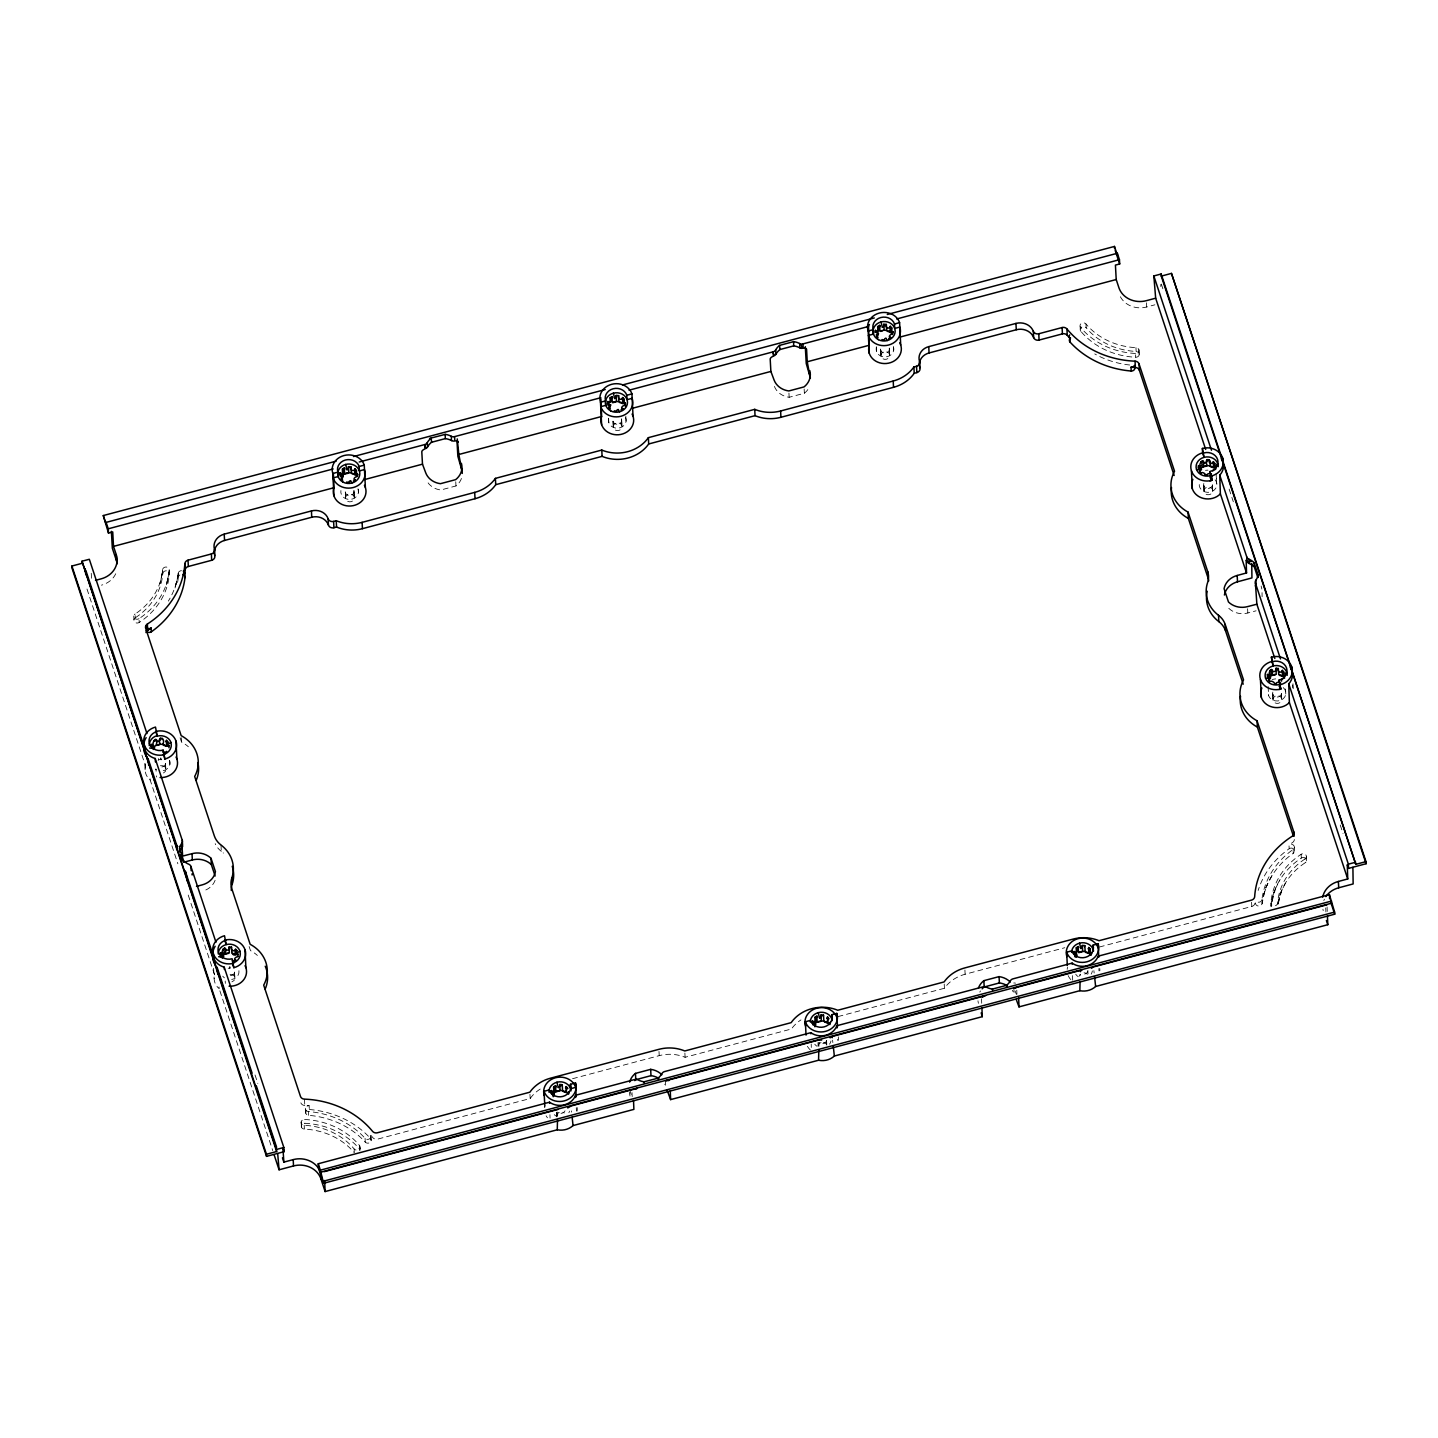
<?xml version="1.0" encoding="UTF-8"?>
<svg xmlns="http://www.w3.org/2000/svg" width="1438" height="1438" viewBox="0 0 1438 1438"><rect width="100%" height="100%" fill="white"/><g stroke="black" fill="none" stroke-linecap="round" stroke-linejoin="round"><path stroke-width="0.75" stroke-dasharray="5 3.75" d="M158.522 758.581L158.396 759.57M557.638 1115.834L557.764 1112.041M818.923 1046.307L819.049 1042.496M1080.262 975.485L1080.315 974.227A4.422 3.883 -2.8 0 0 1079.435 976.114M360.075 1147.686L359.824 1150.454L360.003 1146.338L360.093 1148.243M370.932 1136.955L370.662 1139.741L370.86 1135.625L371.112 1140.747M160.894 758.509L160.894 759.785A8.844 7.783 -2.8 0 0 161.631 759.731M229.918 967.055L229.9 968.475M1264.002 893.807L1267.327 884.496M1275.65 888.145L1271.048 905.383L1273.888 891.704L1280.144 879.481M1281.851 890.104L1277.681 905.706L1280.269 893.268L1285.949 882.231M1272.001 875.634L1265.44 888.163L1262.115 903.406A3.325 2.912 -2.8 0 1 1258.466 906.048A3.325 2.912 -2.8 0 1 1255.518 902.866M461.436 478.477A18.586 16.339 -2.8 0 1 455.972 485.954L440.765 489.999A18.586 16.339 -2.8 0 1 426.547 480.328M774.417 386.409A18.586 16.339 -2.8 0 0 789.156 397.283L804.363 393.239A18.586 16.339 -2.8 0 0 809.342 386.966M1120.382 296.749A22.127 19.449 -2.8 0 0 1146.625 307.013L1154.876 304.802M572.54 1078.716L659.215 1055.654A36.292 31.888 -2.8 0 1 685.099 1057.29L791.457 1028.979A36.292 31.888 -2.8 0 1 800.93 1019.919M838.048 1016.576L944.424 988.265A36.292 31.888 -2.8 0 1 965.114 974.245L1064.803 947.714M540.257 1089.051A36.292 31.888 -2.8 0 0 530.173 1098.524L377.727 1139.094A4.422 3.883 -2.8 0 1 372.891 1137.674A90.037 79.144 -2.8 0 0 370.267 1134.636A3.325 2.912 -2.8 0 1 369.728 1138.734A3.325 2.912 -2.8 0 1 365.072 1138.321A83.404 73.32 -2.8 0 0 308.433 1111.538A3.325 2.912 -2.8 0 1 305.485 1108.356A3.325 2.912 -2.8 0 1 309.134 1105.714L309.332 1109.507A3.325 2.912 -2.8 0 0 305.683 1112.149A3.325 2.912 -2.8 0 0 308.631 1115.331A83.404 73.32 -2.8 0 1 365.252 1142.114A3.325 2.912 -2.8 0 0 369.908 1142.527A3.325 2.912 -2.8 0 0 370.465 1138.429L370.267 1134.636M1099.351 947.031L1251.797 906.461A4.422 3.883 -2.8 0 0 1254.979 902.902M1228.789 608.31A18.568 16.321 -2.8 0 0 1247.825 612.983L1256.075 610.808M1015.102 990.962L1016.396 994.413M1162.875 288.804L1160.772 282.423L1160.825 286.575M1229.13 489.1L1233.319 501.772M1340.234 825.035L1343.038 833.519M180.092 737.748L181.494 741.972A36.292 31.888 -2.8 0 1 188.36 746.753M249.133 946.528L250.5 950.626A36.292 31.888 -2.8 0 1 257.384 955.425M255.029 1074.959L257.851 1083.461M86.999 589.023L145.597 766.202A16.375 14.398 -2.8 0 0 150.181 780.025L177.863 863.771M188.216 895.047L214.604 974.874A16.375 14.398 -2.8 0 0 219.187 988.697L218.792 984.67M219.888 990.836L272.735 1150.616M629.736 1089.716L631.767 1096.781M1261.144 586.039L1261.845 589.041M1093.869 970.614L1094.156 973.041M832.566 1040.159L832.854 1042.586M571.425 1110.909L571.569 1112.131M150.037 778.695L150.181 780.025M1306.387 856.94L1306.567 860.733M133.95 619.814L133.77 616.021M1294.344 847.485L1294.542 851.278M214.532 973.67L214.604 974.874M145.436 763.794L145.597 766.202M544.481 1103.162L544.768 1107.242M225.191 981.058L225.353 983.376M155.933 768.917L156.095 771.235M156.418 775.873L156.508 777.023M1138.914 349.704L1139.166 354.88L1139.004 351.609L1139.112 353.496M91.241 573.259L91.78 581.347M1281.42 693.817L1281.725 700.144M1273.007 698.94L1272.702 692.631M1212.414 485.145L1212.719 491.472M1204.001 490.286L1203.678 483.959M1087.847 970.956L1088.045 973.903M889.349 349.776L889.673 356.085M880.937 354.898L880.631 348.571M826.562 1040.501L826.742 1043.431M817.952 1042.676L818.15 1045.624M621.683 421.01L621.989 427.32M613.271 426.133L612.965 419.806M556.668 1112.221L556.848 1115.169M354.018 492.245L354.323 498.573M345.605 497.368L345.3 491.059M234.538 972.448L234.861 978.757M165.532 763.776L165.837 770.085M1098.866 968.619L1098.992 970.884M837.635 1039.297L837.689 1040.429M576.261 1107.709L576.458 1111.107M1247.609 608.759L1247.825 612.983M1301.138 854.28L1301.318 858.073A74.111 65.141 -2.8 0 0 1271.12 906.659L1270.922 902.866A74.111 65.141 -2.8 0 1 1301.138 854.28A3.325 2.912 -2.8 0 1 1305.776 854.855A3.325 2.912 -2.8 0 1 1305.057 858.935L1305.237 862.728A67.478 59.318 -2.8 0 0 1277.879 905.401M1292.978 683.751L1293.229 688.892M1293.121 849.463L1293.301 853.255A83.404 73.32 -2.8 0 0 1262.115 903.406L1261.935 899.613A83.404 73.32 -2.8 0 1 1293.121 849.463A3.325 2.912 -2.8 0 0 1293.661 845.364A3.325 2.912 -2.8 0 0 1288.987 844.933L1289.185 848.726A90.037 79.144 -2.8 0 0 1258.16 890.464M1281.618 698.419L1281.312 692.091A4.422 3.883 -2.8 0 1 1277.016 697.106A4.422 3.883 -2.8 0 1 1272.828 692.109M1272.81 694.356L1273.115 700.683M1268.118 686.555L1268.568 695.489M1251.581 902.237L1251.797 906.461M1216.099 473.354L1216.548 482.287M1212.611 489.747L1212.288 483.42A4.422 3.883 -2.8 0 1 1207.992 488.453A4.422 3.883 -2.8 0 1 1203.822 483.438M1203.804 485.685L1204.109 492.012M1146.41 302.789L1146.625 307.013M1135.948 347.637L1136.146 351.429A3.325 2.912 -2.8 0 1 1139.238 354.503A3.325 2.912 -2.8 0 1 1135.696 357.253A74.111 65.141 -2.8 0 1 1080.837 331.315L1080.657 327.522A3.325 2.912 -2.8 0 1 1081.376 323.424A3.325 2.912 -2.8 0 1 1086.014 324.017A67.478 59.318 -2.8 0 0 1135.948 347.637A3.325 2.912 -2.8 0 1 1139.04 350.71A3.325 2.912 -2.8 0 1 1135.517 353.46L1135.696 357.253M1086.014 324.017L1086.193 327.81A67.478 59.318 -2.8 0 0 1136.146 351.429M1080.136 326.606L1080.262 329.068M1013.808 987.493L1014.114 993.82A18.586 16.339 -2.8 0 0 1012.28 990.369M964.916 970.021L965.114 974.245M944.209 984.059L944.424 988.265M889.241 348.032L889.547 354.359M880.739 350.297L881.045 356.624M876.263 346.971L876.497 351.429M804.148 389.015L804.363 393.239M826.544 1040.878L826.76 1045.084M788.941 393.077L789.156 397.283M684.883 1053.065L685.099 1057.29M665.417 1080.226L665.722 1086.553A18.586 16.339 -2.8 0 0 664.608 1084.198M658.999 1051.448L659.215 1055.654M621.576 419.285L621.881 425.594M613.073 421.532L613.379 427.859M608.598 418.206L608.831 422.664M556.758 1112.67L556.973 1116.895M529.957 1094.3L530.173 1098.524M455.756 481.748L455.972 485.954M353.91 490.52L354.215 496.829M345.408 492.785L345.713 499.094M365.072 1138.321L365.252 1142.114M359.5 1145.439L359.68 1149.232A74.111 65.141 -2.8 0 0 304.82 1123.276L304.64 1119.483A74.111 65.141 -2.8 0 1 359.5 1145.439A3.325 2.912 -2.8 0 1 358.781 1149.519A3.325 2.912 -2.8 0 1 354.143 1148.944A67.478 59.318 -2.8 0 0 304.191 1125.307A3.325 2.912 -2.8 0 1 301.099 1122.233A3.325 2.912 -2.8 0 1 304.64 1119.483M354.143 1148.944L354.323 1152.737A67.478 59.318 -2.8 0 0 304.389 1129.1A3.325 2.912 -2.8 0 1 301.297 1126.026A3.325 2.912 -2.8 0 1 304.82 1123.276M308.433 1111.538L308.631 1115.331M305.791 1113.264L305.539 1108.069M304.479 1099.135L304.784 1105.463A90.037 79.144 -2.8 0 1 309.134 1105.714M304.191 1125.307L304.389 1129.1M301.423 1127.033L301.153 1121.856M234.736 977.031L234.43 970.722A4.422 3.883 -2.8 0 1 229.972 975.737M221.003 845.005L221.308 851.332A36.202 31.816 -2.8 0 1 223.447 853.094M213.615 968.277L214.136 978.631M181.458 570.688A3.325 2.912 -2.8 0 0 178.204 573.331L178.402 577.123A83.404 73.32 -2.8 0 1 177.449 582.911M181.278 737.748L181.494 741.972M169.217 570.095L169.414 573.888A74.111 65.141 -2.8 0 1 139.198 622.474A3.325 2.912 -2.8 0 1 134.561 621.881A3.325 2.912 -2.8 0 1 135.28 617.801L135.1 614.008A67.478 59.318 -2.8 0 0 162.602 569.772A3.325 2.912 -2.8 0 1 166.125 567.021A3.325 2.912 -2.8 0 1 169.217 570.095A74.111 65.141 -2.8 0 1 139.019 618.682L139.198 622.474M162.602 569.772L162.782 573.564A67.478 59.318 -2.8 0 1 135.28 617.801M165.73 768.359L165.424 762.05A4.422 3.883 -2.8 0 1 161.919 766.993M144.861 764.746L145.112 769.959M1325.728 907.917L1325.908 911.908M632.001 1092.574L632.199 1096.565M1016.774 990.171L1016.954 994.161M981.543 998.799L981.723 1003.257M1327.076 907.001L1327.256 911.422M229.81 966.48L229.864 968.116M160.786 757.79L160.858 759.408M1285.572 689L1285.788 694.41M1216.476 478.53L1216.764 485.756M893.573 346.756L893.717 350.369M625.836 416.193L626.051 421.604M358.242 489.244L358.386 492.839M169.756 760.756L169.9 764.369M1072.694 980.177L1072.532 975.629M811.32 1047.457L811.212 1044.042M550.071 1118.135L549.945 1114.72M1292.69 685.009L1292.78 687.777M1262.043 592.636L1262.097 596.77M221.308 851.332A22.127 19.449 -2.8 0 1 215.197 843.675M893.483 346.918A8.844 7.783 -2.8 0 1 884.891 356.948A8.844 7.783 -2.8 0 1 876.551 346.953M889.367 348.589A4.422 3.883 -2.8 0 1 884.945 353.065A4.422 3.883 -2.8 0 1 880.613 348.607M215.107 880.308A18.496 16.267 -2.8 0 1 202.632 891.129M169.468 760.378A8.844 7.783 -2.8 0 1 162.045 770.912M156.49 769.833A8.844 7.783 -2.8 0 1 155.448 769.168M160.409 765.735A4.422 3.883 -2.8 0 1 163.465 772.961M158.126 760.378A4.422 3.883 -2.8 0 1 161.703 759.3M238.942 970.686A8.844 7.783 -2.8 0 1 231.698 979.494M224.454 977.84A8.844 7.783 -2.8 0 1 222.746 976.15M230.062 974.299A4.422 3.883 -2.8 0 1 231.878 981.848M228.193 968.385A4.422 3.883 -2.8 0 1 230.062 967.954M115.741 573.744A22.127 19.449 -2.8 0 1 101.451 585.176M357.954 488.848A8.844 7.783 -2.8 0 1 350.53 499.381A8.844 7.783 -2.8 0 1 340.914 490.538M353.982 490.789A4.422 3.883 -2.8 0 1 349.614 495.535A4.422 3.883 -2.8 0 1 345.354 490.807M1323.212 910.631A22.127 19.449 -2.8 0 1 1322.924 909.211M1323.841 900.583A22.127 19.449 -2.8 0 1 1324.398 899.199M1013.718 982.999A4.44 2.013 -18.2 0 1 1015.534 983.161M978.451 1003.311A18.586 16.339 -2.8 0 1 977.966 1000.794M979.799 992.094A18.586 16.339 -2.8 0 1 980.482 990.962M630.06 1096.044A18.586 16.339 -2.8 0 1 629.485 1092.251M577.159 1107.548A16.375 14.398 -2.8 0 1 577.141 1111.071M547.465 1117.811A16.375 14.398 -2.8 0 1 546.134 1115.816M544.732 1107.386A16.375 14.398 -2.8 0 1 545.272 1105.337M569.52 1111.107A8.844 7.783 -2.8 0 1 568.873 1112.724M556.776 1116.373A8.844 7.783 -2.8 0 1 554.259 1114.648M556.83 1116.337A4.422 3.883 -2.8 0 1 564.325 1112.958M565.026 1110.819A4.422 3.883 -2.8 0 1 558.286 1112.617M1099.746 968.475A16.375 14.398 -2.8 0 1 1099.836 970.812M1070.861 979.655A16.375 14.398 -2.8 0 1 1068.2 975.647M1067.176 969.338A16.375 14.398 -2.8 0 1 1067.553 967.271M1092.305 970.902A8.844 7.783 -2.8 0 1 1091.154 974.155M1078.266 976.69A8.844 7.783 -2.8 0 1 1075.732 974.191M1084.018 972.789A4.422 3.883 -2.8 0 1 1087.326 974.299M1087.901 970.632A4.422 3.883 -2.8 0 1 1083.281 974.245M838.228 1036.852A16.375 14.398 -2.8 0 1 838.552 1040.357M810.457 1050.064A16.375 14.398 -2.8 0 1 807.419 1046.271M830.93 1041.004A8.844 7.783 -2.8 0 1 829.528 1044.168M816.982 1046.235A8.844 7.783 -2.8 0 1 814.771 1044.204M818.096 1046.235A4.422 3.883 -2.8 0 1 821.134 1042.55M823.363 1042.388A4.422 3.883 -2.8 0 1 826.383 1044.312M826.508 1040.735A4.422 3.883 -2.8 0 1 818.869 1042.496M1283.253 687.616A8.844 7.783 -2.8 0 1 1279.82 700.576A8.844 7.783 -2.8 0 1 1268.316 692.109M1272.199 679.527A16.375 14.398 -2.8 0 1 1275.74 678.898M1215.11 479.789A8.844 7.783 -2.8 0 1 1210.203 492.084A8.844 7.783 -2.8 0 1 1199.31 483.438M1205.529 470.352A16.375 14.398 -2.8 0 1 1207.938 470.154M625.62 417.613A8.844 7.783 -2.8 0 1 617.873 428.164A8.844 7.783 -2.8 0 1 608.705 418.746M621.342 418.746A4.422 3.883 -2.8 0 1 617.279 424.3A4.422 3.883 -2.8 0 1 613.343 418.764M1080.837 331.315A3.325 2.912 -2.8 0 1 1081.556 327.217A3.325 2.912 -2.8 0 1 1086.193 327.81M1135.517 353.46A74.111 65.141 -2.8 0 1 1080.657 327.522M162.782 573.564A3.325 2.912 -2.8 0 1 166.323 570.814A3.325 2.912 -2.8 0 1 169.414 573.888M139.019 618.682A3.325 2.912 -2.8 0 1 134.381 618.088A3.325 2.912 -2.8 0 1 135.1 614.008M1305.057 858.935A67.478 59.318 -2.8 0 0 1277.555 903.172A3.325 2.912 -2.8 0 1 1274.014 905.94A3.325 2.912 -2.8 0 1 1270.922 902.866M1301.318 858.073A3.325 2.912 -2.8 0 1 1305.956 858.648A3.325 2.912 -2.8 0 1 1305.237 862.728M178.402 577.123A3.325 2.912 -2.8 0 1 179.84 575.002M178.204 573.331A83.404 73.32 -2.8 0 1 168.336 601.102M1294.326 839.504A4.422 3.883 -2.8 0 1 1292.474 842.596A90.037 79.144 -2.8 0 0 1288.987 844.933M1289.185 848.726A3.325 2.912 -2.8 0 1 1293.841 849.157A3.325 2.912 -2.8 0 1 1293.301 853.255M304.784 1105.463A4.422 3.883 -2.8 0 1 300.794 1102.694M309.332 1109.507A90.037 79.144 -2.8 0 1 370.465 1138.429M1261.935 899.613A3.325 2.912 -2.8 0 1 1256.47 901.59M1129.693 365A83.404 73.32 -2.8 0 1 1094.749 353.928M169.289 571.353L166.448 585.032L169.289 571.353M162.656 571.03L160.067 583.469L162.656 571.03M178.276 574.589L174.897 588.591L178.276 574.589M883.058 358.871A4.422 3.883 -2.8 0 0 889.727 355.474A4.422 3.883 -2.8 0 0 883.13 352.13A4.422 3.883 -2.8 0 0 883.058 358.871M347.708 501.341A4.422 3.883 -2.8 0 0 354.395 497.961A4.422 3.883 -2.8 0 0 347.798 494.6A4.422 3.883 -2.8 0 0 347.708 501.341M1275.129 702.912A4.422 3.883 -2.8 0 0 1281.797 699.533A4.422 3.883 -2.8 0 0 1275.2 696.172A4.422 3.883 -2.8 0 0 1275.129 702.912M1206.105 494.259A4.422 3.883 -2.8 0 0 1212.791 490.861A4.422 3.883 -2.8 0 0 1206.194 487.518A4.422 3.883 -2.8 0 0 1206.105 494.259M615.392 430.106A4.422 3.883 -2.8 0 0 622.061 426.727A4.422 3.883 -2.8 0 0 615.464 423.365A4.422 3.883 -2.8 0 0 615.392 430.106"/><path stroke-width="1.5" d="M658.119 1078.14L644.062 1081.789A16.932 14.883 -2.8 0 1 638.005 1079.866A4.08 3.595 -2.8 0 0 634.733 1079.525L575.559 1095.271A16.375 14.398 -2.8 0 1 549.532 1102.191L318.247 1163.755L318.427 1167.908L323.532 1183.312L1334.716 914.191L1334.608 912.087L1329.431 894.634L1098.147 956.18A16.375 14.398 -2.8 0 1 1072.119 963.118L1012.945 978.865A4.08 3.595 -2.8 0 0 1010.411 980.752A16.932 14.883 -2.8 0 1 1006.51 985.336L992.454 989.074A16.932 14.883 -2.8 0 1 986.396 987.151A4.08 3.595 -2.8 0 0 983.125 986.81L836.844 1025.725A16.375 14.398 -2.8 0 1 810.834 1032.664L664.554 1071.58A4.08 3.595 -2.8 0 0 662.019 1073.485A16.932 14.883 -2.8 0 1 658.119 1078.051L658.101 1079.129M1006.492 986.396L1006.51 985.336M282.459 1157.86L283.861 1162.12L293.208 1159.621A22.127 19.449 -2.8 0 1 320.602 1172.581L320.926 1178.908L325.114 1191.563L557.261 1129.783L557.513 1119.645M667.124 1090.274L670.611 1099.603L818.564 1060.237L818.815 1050.1M1016.217 999.428L1019.003 1006.888L1079.848 990.692L1080.064 981.83M1080.405 971.675L1080.441 970.416A16.375 14.398 -2.8 0 0 1081.7 970.506M1246.171 560.281L1246.53 572.953L1237.183 575.47A18.568 16.321 -2.8 0 0 1224.08 588.699L1228.483 601.983A18.496 16.267 -2.8 0 0 1247.501 606.638L1256.866 604.212L1255.428 583.127A4.08 3.595 -2.8 0 1 1255.859 580.251A16.932 14.883 -2.8 0 0 1258.124 574.894L1254.044 562.564A16.932 14.883 -2.8 0 0 1248.903 559.184A4.08 3.595 -2.8 0 1 1246.782 556.991L1219.73 475.169A16.375 14.398 -2.8 0 0 1221.293 458.74M1216.009 468.033L1216.045 467.116M1267.831 678.215L1267.633 674.242L1267.363 676.435A2.57 1.833 54.3 0 1 1270.042 678.466L1270.671 677.747M168.929 747.742L169.163 745.729M237.899 956.504L238.169 954.347M223.789 956.36L223.232 957.151A2.57 1.833 54.3 0 0 220.517 955.138L220.769 952.855L220.967 956.827M154.729 747.814L154.243 748.461A2.57 1.833 54.3 0 0 151.511 746.466L151.745 744.183L151.943 748.173M343.251 476.212L341.561 478.045M610.916 404.977L608.993 406.972M878.582 333.742L876.515 335.827M554.457 1094.066L552.983 1095.702M815.813 1024.431L814.681 1025.815M1201.611 469.183L1200.083 470.855M1077.08 954.922L1075.121 956.953M154.19 748.533L153.201 749.468M223.124 957.259L222.207 958.121M166.664 751.373L164.939 752.595A2.499 1.079 -2.4 0 0 163.195 752.218M235.742 959.973L235.706 960.009A2.499 1.276 -31.2 0 1 234.807 958.481A2.499 1.276 -31.2 0 1 237.827 956.647M1202.995 466.739C1206.536 454.965 1196.542 463.737 1201.036 468.141M156.113 745.351C159.582 733.614 149.768 742.314 154.172 746.753M235.598 960.117L233.819 961.339A2.499 1.079 -2.4 0 0 232.255 960.89M225.137 953.987C228.39 942.339 219.007 950.949 223.178 955.407M1269.125 679.473L1270.042 678.592L1265.53 678.107A11.055 9.724 -2.8 0 1 1274.697 665.65A11.055 9.724 -2.8 0 1 1287.208 675.321M235.724 953.736L239.894 951.075M1286.776 672.445L1282.606 675.105A2.552 1.798 -58.8 0 0 1284.943 675.447M1213.6 466.433L1217.77 463.791A11.073 10.102 -0.3 0 1 1218.238 466.667M1272.001 675.375C1274.553 664.338 1266.626 671.582 1270.042 676.777M348.014 473.21L347.097 473.462M615.626 401.993L614.691 402.245M159.564 744.722L156.868 745.387M1206.446 466.11L1203.66 466.775M228.48 953.394L225.838 954.023M1275.452 674.746L1272.72 675.411M559.202 1091.029L556.56 1091.658M820.487 1021.483L817.898 1022.112M1081.861 951.92L1079.111 952.567M985.695 995.617L985.443 995.689A4.458 1.995 -18.2 0 0 982.46 997.217M196.503 886.419L202.327 884.837A18.568 16.321 -2.8 0 0 215.43 871.608L211.044 858.324A18.496 16.267 -2.8 0 0 192.027 853.669L182.644 856.095L181.979 846.047M1224.403 595.026A18.568 16.321 -2.8 0 1 1237.507 581.797L1251.941 577.914L1251.725 563.444M117.215 563.75A22.127 19.449 -2.8 0 0 116.532 560.91L116.226 554.583L113.512 546.386L112.739 531.952L108.479 533.085L103.284 515.559L1114.468 246.437L1117.416 255.371L1117.326 253.268L887.3 314.473M103.284 515.559L106.232 524.493L106.124 522.389L336.15 461.167M353.496 456.547L605.218 389.554M622.582 384.935L874.286 317.942M429.549 438.446L445.241 434.366A16.932 14.883 -2.8 0 1 451.298 436.289A4.08 3.595 -2.8 0 0 454.57 436.631L600.832 397.697M629.017 390.201L773.123 351.843A4.08 3.595 -2.8 0 0 775.657 349.955A16.932 14.883 -2.8 0 1 779.576 345.39L793.632 341.633A16.932 14.883 -2.8 0 1 799.69 343.556A4.08 3.595 -2.8 0 0 802.961 343.916L868.498 326.462A16.375 14.398 -2.8 0 1 869.433 324.467M424.731 445.331L425.9 448.494A4.17 3.667 -2.8 0 0 427.553 446.93A16.861 14.811 -2.8 0 1 431.562 442.275L445.277 438.626A16.861 14.811 -2.8 0 1 451.46 440.549A4.17 3.667 -2.8 0 0 453.797 441.071M773.123 352.616L774.291 355.761A4.17 3.667 -2.8 0 0 775.945 354.197A16.861 14.811 -2.8 0 1 779.953 349.542L793.668 345.893A16.861 14.811 -2.8 0 1 799.852 347.834A4.17 3.667 -2.8 0 0 802.188 348.338L801.254 345.12M108.479 533.085L108.245 528.807L333.167 468.95M359.194 462.011L424.731 444.576A4.08 3.595 -2.8 0 0 427.266 442.67A16.932 14.883 -2.8 0 1 431.184 438.105L431.562 442.275M896.683 318.966L1119.447 259.685L1117.326 253.268M1119.447 259.685L1119.681 263.963L1115.421 265.095L1116.212 279.529L1118.908 287.726A22.127 19.449 -2.8 0 0 1146.32 300.686L1155.667 298.187L1153.833 275.952L1161.167 273.993L1355.8 864.328L1365.992 861.614L1171.467 273.4L1161.257 276.114L1355.8 864.328M333.94 495.822L332.825 473.497L337.93 472.131A11.055 9.724 -2.8 0 1 345.462 459.998A11.055 9.724 -2.8 0 1 359.158 466.487L364.263 465.121L365.378 487.464M601.605 424.587L600.491 402.263L605.596 400.896A11.055 9.724 -2.8 0 1 613.127 388.763A11.055 9.724 -2.8 0 1 626.824 395.252L631.929 393.886L633.044 416.229M869.271 353.353L868.157 331.028L873.261 329.662A11.055 9.724 -2.8 0 1 880.793 317.528A11.055 9.724 -2.8 0 1 894.508 324.017L899.595 322.651L900.709 344.994M113.512 546.386L333.958 487.716A16.375 14.398 -2.8 0 0 350.926 505.978A16.375 14.398 -2.8 0 0 364.425 485.289M364.695 479.537L422.484 464.168L421.801 451.856A4.44 2.085 -18.4 0 1 424.965 448.908L424.731 444.576M462.263 473.426A18.586 16.339 -2.8 0 0 461.706 469.633L458.848 454.48L601.641 416.481A16.375 14.398 -2.8 0 0 618.592 434.743A16.375 14.398 -2.8 0 0 632.091 414.036M632.414 408.284L770.876 371.435L770.193 359.141A4.44 2.085 -18.4 0 1 773.356 356.175L773.123 351.843M810.385 378.158A18.586 16.339 -2.8 0 0 810.097 376.918L807.239 361.765L869.307 345.246A16.375 14.398 -2.8 0 0 886.257 363.508A16.375 14.398 -2.8 0 0 899.757 342.801M900.08 337.049L1116.212 279.529M215.143 946.276A16.375 14.398 -2.8 0 0 224.22 967.163L283.843 1147.488L284.131 1151.676L266.533 1156.368L266.443 1154.247L276.635 1151.532L81.984 561.215L89.318 559.274L146.964 733.56M266.533 1156.368L72.008 568.136L71.9 566.033L82.092 563.319M146.173 630.599A3.325 2.912 -2.8 0 0 151.332 631.803A90.037 79.144 -2.8 0 0 184.999 577.663L184.819 573.87A90.037 79.144 -2.8 0 0 185.16 570.041A4.422 3.883 -2.8 0 1 188.342 566.482L211.692 560.281L211.386 553.954A4.422 3.883 -2.8 0 0 214.442 549.244A14.164 12.439 -2.8 0 1 224.22 534.145L311.435 510.939A13.481 11.846 -2.8 0 1 328.134 518.83A4.422 3.883 -2.8 0 0 333.616 521.419L336.24 520.718A36.292 31.888 -2.8 0 0 362.124 522.354L474.702 492.389A36.292 31.888 -2.8 0 0 495.409 478.369L601.785 450.058A36.292 31.888 -2.8 0 0 648.376 437.655L754.734 409.345A36.292 31.888 -2.8 0 0 780.618 410.98L893.214 381.016A36.292 31.888 -2.8 0 0 913.903 366.978L916.527 366.277A4.422 3.883 -2.8 0 0 919.547 361.423A13.481 11.846 -2.8 0 1 928.75 346.63L1015.947 323.424A14.164 12.439 -2.8 0 1 1033.329 331.297A4.422 3.883 -2.8 0 0 1038.775 333.76L1062.107 327.54A4.422 3.883 -2.8 0 1 1066.942 328.96A90.037 79.144 -2.8 0 0 1135.049 361.172A4.422 3.883 -2.8 0 1 1139.04 363.922L1174.54 471.269A36.292 31.888 -2.8 0 0 1188.04 512.09L1207.686 571.479L1207.992 577.806A22.127 19.449 -2.8 0 1 1208.711 580.898M211.692 560.281A4.422 3.883 -2.8 0 0 214.747 555.553A14.164 12.439 -2.8 0 1 224.544 540.454L311.74 517.249A13.481 11.846 -2.8 0 1 328.439 525.158A4.422 3.883 -2.8 0 0 333.922 527.746L336.546 527.045A36.292 31.888 -2.8 0 0 362.43 528.681L475.025 498.716A36.292 31.888 -2.8 0 0 495.733 484.678L602.091 456.367A36.292 31.888 -2.8 0 0 648.682 443.983L755.04 415.672A36.292 31.888 -2.8 0 0 780.924 417.29L893.519 387.325A36.292 31.888 -2.8 0 0 914.226 373.305L916.851 372.604A4.422 3.883 -2.8 0 0 919.871 367.751A13.481 11.846 -2.8 0 1 929.056 352.957L928.75 346.63M929.056 352.957L1016.271 329.751A14.164 12.439 -2.8 0 1 1033.652 337.606A4.422 3.883 -2.8 0 0 1039.081 340.069L1062.43 333.868A4.422 3.883 -2.8 0 1 1067.248 335.27A90.037 79.144 -2.8 0 0 1069.872 338.307L1070.07 342.1A90.037 79.144 -2.8 0 0 1131.203 371.022A3.325 2.912 -2.8 0 0 1134.42 366.636M95.519 580.341L101.127 578.849A22.127 19.449 -2.8 0 0 116.226 554.583M231.284 890.481A22.127 19.449 -2.8 0 1 232.183 884.208L231.878 877.881A36.202 31.816 -2.8 0 0 221.003 845.005A22.127 19.449 -2.8 0 1 214.316 835.855L194.669 776.466A36.292 31.888 -2.8 0 0 181.17 735.645L145.669 628.298A4.422 3.883 -2.8 0 1 147.359 624.038A90.037 79.144 -2.8 0 0 184.855 563.714A4.422 3.883 -2.8 0 1 188.036 560.173L211.386 553.954M179.139 846.658L182.698 845.724A4.17 3.667 -2.8 0 1 182.087 847.431A16.861 14.811 -2.8 0 0 180.163 851.476M1251.096 561.377L1247.519 562.312A4.17 3.667 -2.8 0 0 1249.083 563.462A16.861 14.811 -2.8 0 1 1254.313 566.932L1257.621 576.944M276.635 1151.532L276.527 1149.429L283.843 1147.488M1365.992 861.614L1366.1 863.717L1348.502 868.408L1348.377 864.166L1355.692 862.225M544.732 1104.672L544.067 1091.298L549.172 1089.932A11.055 9.724 -2.8 0 0 562.869 1096.421A11.055 9.724 -2.8 0 0 570.419 1084.288L575.506 1082.922L576.171 1096.295M806.035 1035.126L805.37 1021.753L810.475 1020.387A11.055 9.724 -2.8 0 0 824.172 1026.876A11.055 9.724 -2.8 0 0 831.703 1014.743L836.808 1013.377L837.473 1026.768M1067.32 965.581L1066.654 952.208L1071.759 950.842A11.055 9.724 -2.8 0 0 1085.456 957.331A11.055 9.724 -2.8 0 0 1093.006 945.197L1098.111 943.831L1098.776 957.223M1322.726 897.096A22.127 19.449 -2.8 0 1 1338.383 881.458L1347.73 878.96L1347.28 864.687L1348.502 868.408M629.628 1082.113A18.586 16.339 -2.8 0 1 635.47 1073.395L650.677 1069.351A18.586 16.339 -2.8 0 1 661.857 1074.725M978.397 988.158A18.586 16.339 -2.8 0 1 983.862 980.662L999.068 976.618A18.586 16.339 -2.8 0 1 1010.249 982.01M274.137 1154.876L279.08 1169.795L293.514 1165.948A22.127 19.449 -2.8 0 1 320.926 1178.908M1325.89 896.593A22.127 19.449 -2.8 0 1 1338.706 887.785L1353.14 883.939L1352.906 867.348M634.733 1080.603A18.586 16.339 -2.8 0 1 635.794 1079.704L650.983 1075.66A18.586 16.339 -2.8 0 1 658.981 1078.482M1007.373 985.767A18.586 16.339 -2.8 0 0 999.374 982.945L984.185 986.989L983.862 980.662M323.532 1183.312L320.368 1170.173L1331.552 901.051M320.476 1172.276L1331.66 903.154M324.287 1171.646L557.854 1109.489M665.578 1080.819L819.157 1039.944A16.375 14.398 -2.8 0 0 821.673 1040.069M830.086 1037.823A16.375 14.398 -2.8 0 0 832.135 1036.492L983.538 996.192M1080.441 970.416L1013.97 988.104A4.458 1.995 -18.2 0 1 1015.929 987.798M1093.419 966.947L1326.986 904.79M323.424 1181.209L1334.608 912.087M557.261 1129.783A16.375 14.398 -2.8 0 0 573.043 1125.577L633.888 1109.381L633.511 1100.447M818.564 1060.237A16.375 14.398 -2.8 0 0 834.346 1056.031L982.28 1016.666L981.92 1007.732M1079.848 990.692A16.375 14.398 -2.8 0 0 1095.63 986.486L1327.795 924.706L1327.436 915.862M347.007 473.479L345.354 473.857M614.511 402.281L612.983 402.622M184.064 862.135L192.333 859.96A18.568 16.321 -2.8 0 1 211.35 864.633L215.125 876.03M882.105 331.064L880.649 331.387M1282.444 670.414A2.499 2.265 -89.2 0 1 1279.407 671.923A2.499 2.265 -89.2 0 1 1278.31 668.472L1278.706 674.476A8.844 7.801 -2.6 0 1 1282.552 676.309L1282.265 670.342L1283.828 672.049M232.417 953.879C237.162 958.876 233.531 945.575 236.946 950.662M619.562 402.478L622.816 403.503L622.528 397.517A8.844 7.783 -2.8 0 1 624.092 399.225L624.29 403.215M356.714 476.445L356.426 470.46A8.844 7.783 -2.8 0 0 354.862 468.77L355.15 474.738L351.951 473.749M1200.119 469.165A8.844 7.783 -2.8 0 1 1213.546 467.656L1213.259 461.67L1214.822 463.378M153.255 747.778A8.844 7.783 -2.8 0 1 166.664 746.268L166.377 740.3L167.94 741.99M1085.798 952.459L1088.997 953.448L1088.692 947.48A8.844 7.783 -2.8 0 1 1090.256 949.17L1090.561 955.156M814.717 1023.982A8.844 7.783 -2.8 0 1 827.695 1022.993L827.407 1017.008A8.844 7.783 -2.8 0 1 828.971 1018.715A2.552 1.798 -59 0 0 827.623 1022.094A2.552 1.798 -59 0 0 830.247 1022.58M552.983 1094.048A8.844 7.783 -2.8 0 1 566.41 1092.538L566.105 1086.553A8.844 7.783 -2.8 0 1 567.668 1088.26M622.744 403.503L622.78 403.503A8.844 7.783 -2.8 0 0 612.264 402.586L611.977 396.618A8.844 7.783 -2.8 0 0 610.018 398.002L610.215 401.993M1213.474 467.656L1210.419 466.685M166.628 746.268L163.429 745.261M235.598 954.922L235.634 954.922A8.844 7.801 -2.6 0 0 231.842 953.106L231.536 947.157A2.499 2.265 -89.2 0 0 232.543 950.554A2.499 2.265 -89.2 0 0 235.58 949.044M827.659 1022.993L824.459 1021.987M566.338 1092.538L563.175 1091.514M1207.417 475.169L1207.309 475.169A2.499 1.079 -2.4 0 1 1208.208 473.803A2.499 1.079 -2.4 0 1 1211.461 473.911M1276.423 683.841L1276.333 683.841A2.499 1.079 -2.4 0 1 1277.25 682.475A2.499 1.079 -2.4 0 1 1280.521 682.601M1278.22 668.49L1276.027 668.311L1276.225 674.26A8.844 7.801 -2.7 0 0 1269.035 677.945M1282.408 676.309L1279.353 675.303M231.446 947.139L229.055 946.941L229.343 952.873A8.844 7.801 -2.8 0 0 222.153 956.576M1207.165 475.169L1205.08 474.971M1276.171 683.841L1274.499 683.715A2.499 1.294 26.4 0 0 1272.594 681.576A2.499 1.294 26.4 0 0 1269.862 681.666L1268.604 680.156M1222.857 461.94L1222.66 458.039A16.375 14.398 -2.8 0 0 1202.384 448.44L1204.073 457.338A11.055 9.724 -2.8 0 0 1196.488 469.435L1200.856 469.831A2.57 1.833 54.3 0 0 1198.375 467.835M149.642 748.048L153.974 748.461M218.648 956.719L222.98 957.133M1210.059 477.56L1211.875 479.699M1279.119 686.268L1280.881 688.407M887.282 331.261L890.481 332.268L890.194 326.282A8.844 7.783 -2.8 0 1 891.758 327.99L892.045 333.958M1201.107 473.12L1201.018 473.048A2.499 1.294 26.4 0 1 1203.588 472.922A2.499 1.294 26.4 0 1 1205.368 475.133M1200.91 472.958L1199.598 471.484M1246.351 560.263L1246.926 561.323L1246.782 556.991M182.033 843.549L182.554 844.609L182.267 840.313L155.196 758.491A16.375 14.398 -2.8 0 1 146.137 737.622M886.024 338.379L887.174 340.572M618.358 409.614L619.508 411.807M350.692 480.849L351.843 483.042M770.876 371.435L774.111 380.081A18.586 16.339 -2.8 0 0 788.833 390.956L804.04 386.912A18.586 16.339 -2.8 0 0 809.774 370.591M422.484 464.168L425.72 472.814A18.586 16.339 -2.8 0 0 440.441 483.689L455.648 479.645A18.586 16.339 -2.8 0 0 461.382 463.306M1366.1 863.717L1171.467 273.4M1153.833 275.952L1211.479 450.238M1255.428 583.127L1280.503 658.928M1290.299 667.394A16.375 14.398 -2.8 0 1 1288.736 683.841L1348.377 864.166M1155.667 298.187L1205.673 449.411M1219.73 475.169L1220.377 493.881L1246.53 572.953M1256.866 604.212L1274.823 658.496M1288.736 683.841L1289.383 702.553L1347.73 878.96M1203.858 452.916A11.055 9.724 -2.8 0 1 1217.555 459.387A11.055 9.724 -2.8 0 1 1210.023 471.52L1211.713 480.418A16.375 14.398 -2.8 0 1 1191.437 470.837A16.375 14.398 -2.8 0 1 1202.599 452.862L1202.384 448.44M1271.39 657.112L1273.079 665.974L1271.39 657.112A16.375 14.398 -2.8 0 1 1291.666 666.711L1291.863 670.611M1272.864 661.552A11.055 9.724 -2.8 0 1 1286.561 668.023A11.055 9.724 -2.8 0 1 1279.011 680.156L1280.719 689.09A16.375 14.398 -2.8 0 1 1260.443 679.491A16.375 14.398 -2.8 0 1 1271.605 661.534M1202.599 452.862L1204.073 457.338A11.055 9.724 -4.5 0 1 1217.77 463.791M1211.713 480.418L1210.023 471.52M1280.719 689.09L1279.011 680.156M1115.205 250.464L1119.681 263.963M1330.887 902.633L1334.716 914.191M1326.393 920.482L1327.795 924.706M1207.686 571.479A22.127 19.449 -2.8 0 1 1207.65 582.426A36.202 31.816 -2.8 0 0 1218.525 615.302A22.127 19.449 -2.8 0 1 1225.194 624.452L1243.546 679.94A36.292 31.888 -2.8 0 0 1257.046 720.762L1293.841 832.009L1294.056 836.215M1139.04 363.922L1139.363 370.249L1174.163 475.475M1171.521 487.536A36.292 31.888 -2.8 0 0 1188.345 518.417L1207.992 577.806M1225.194 624.452L1225.518 630.761L1243.187 684.2M1240.527 696.208A36.292 31.888 -2.8 0 0 1257.369 727.071L1293.463 836.215M106.124 522.389L108.245 528.807M318.247 1163.755L320.368 1170.173M116.532 560.91L112.344 548.255L111.373 531.305M156.221 732.985L157.191 735.95L155.502 727.071A16.375 14.398 -2.8 0 0 144.339 745.028L144.537 748.928M156.976 731.529A11.055 9.724 -2.8 0 0 149.444 743.662A11.055 9.724 -2.8 0 0 163.141 750.151L164.831 759.048A16.375 14.398 -2.8 0 0 175.993 741.073A16.375 14.398 -2.8 0 0 155.717 731.493M225.227 941.638L226.197 944.586L224.508 935.743A16.375 14.398 -2.8 0 0 213.345 953.7L213.543 957.6M224.741 940.164A16.375 14.398 -2.8 0 1 245.017 949.745A16.375 14.398 -2.8 0 1 233.837 967.702L232.129 958.787A11.055 9.724 -2.8 0 1 218.432 952.298A11.055 9.724 -2.8 0 1 225.982 940.164M164.831 759.048L163.141 750.151M233.837 967.702L232.363 963.208A11.055 9.724 -2.8 0 0 240.146 952.01A11.055 9.724 -2.8 0 0 228.372 944.209A11.055 9.724 -2.8 0 0 218.217 953.861M182.267 840.313A4.08 3.595 -2.8 0 1 181.817 843.189A16.932 14.883 -2.8 0 0 179.552 848.546L183.633 860.859A16.932 14.883 -2.8 0 0 188.791 864.238A4.08 3.595 -2.8 0 1 190.912 866.449L215.97 942.25M284.131 1151.676L282.909 1147.955L283.861 1162.12M180.487 854.909L182.464 860.913M85.956 570.796L144.267 747.077A16.375 14.398 -2.8 0 0 147.161 757.502M215.412 965.15A16.375 14.398 -2.8 0 1 213.273 955.749L185.232 870.961L186.203 874.394M252.081 1073.125L217.03 967.109L217.3 969.841M256.306 1085.834L276.635 1147.326M81.984 561.215L276.527 1149.429M71.9 566.033L266.443 1154.247M810.097 376.918L806.251 363.562L805.298 346.666M981.183 1012.837L982.28 1016.666M457.248 438.914L458.848 454.48M461.706 469.633L457.859 456.295L457.014 441.502M1079.525 943.148L1080.837 948.397M881.027 321.95L882.321 327.199M818.222 1012.676L819.534 1017.942M613.361 393.185L614.655 398.452M556.937 1082.221L558.25 1087.47M345.677 464.438L346.989 469.687M186.365 875.095L186.994 880.829M191.973 873.909L192.153 875.005M832.135 1036.492L832.278 1037.715M1094.57 976.708L1095.63 986.486M833.285 1046.253L834.346 1056.031M572.126 1117.02L573.043 1125.577M217.444 971.189L217.713 973.903M148.294 761.169L148.024 758.455L177.359 847.144L176.443 844.987L176.658 849.57M148.438 762.517L148.707 765.232M779.953 349.542L779.576 345.39M992.454 989.074L992.544 990.117M644.062 1081.789L644.152 1082.832M277.678 1153.51L279.08 1169.795M85.255 568.675L85.777 574.769M224.22 967.163L224.382 969.482M155.196 758.491L155.448 761.96M213.687 961.68L213.435 958.121M144.663 753.027L144.429 749.45M213.273 955.749L213.345 956.935M190.912 866.449L191.2 870.745M144.267 747.077L144.339 748.263M1254.242 565.907L1254.062 562.653M775.657 349.955L775.945 354.197M427.266 442.67L427.553 446.93M1254.295 566.572L1254.242 565.817M181.817 843.189L182.087 847.431M179.552 848.546L179.768 852.087M1098.147 956.18L1098.201 957.313M836.844 1025.725L836.988 1027.99M575.559 1095.271L575.685 1097.536M802.961 343.916L803.195 348.248A4.44 2.085 -18.4 0 1 806.592 349.452L807.239 361.765M454.57 436.631L454.803 440.963A4.44 2.085 -18.4 0 1 458.201 442.185M1338.383 881.458L1338.706 887.785M1260.443 679.491L1261.342 697.412M1257.046 720.762L1257.369 727.071M1237.183 575.47L1237.507 581.797M1211.785 476.05L1211.982 480.04A8.844 7.783 -2.8 0 1 1209.951 480.831M1218.525 615.302L1218.831 621.611A22.127 19.449 -2.8 0 1 1225.518 630.761M1209.7 465.822C1213.277 458.039 1203.067 457.122 1207.219 465.606M1198.825 469.543L1198.627 465.57L1198.357 467.763M1191.437 470.837L1192.318 488.74M1188.04 512.09L1188.345 518.417M1161.167 273.993L1161.257 276.114M1135.049 361.172L1135.355 367.499A4.422 3.883 -2.8 0 1 1139.363 370.249M1134.42 365.414A3.325 2.912 -2.8 0 1 1131.005 367.229L1131.203 371.022M1114.468 246.437L1114.576 248.54M1066.942 328.96L1067.248 335.27M1062.107 327.54L1062.43 333.868M1093.006 945.197L1093.222 949.619M1085.151 951.632L1084.845 945.647A8.844 7.783 -2.8 0 0 1082.365 945.431L1082.652 951.417M1076.487 953.933L1076.199 947.966A8.844 7.783 -2.8 0 1 1078.14 946.564L1078.446 952.531A8.844 7.783 -2.8 0 1 1088.997 953.448M1038.775 333.76L1039.081 340.069M1033.329 331.297L1033.652 337.606M1015.947 323.424L1016.271 329.751M999.068 976.618L999.374 982.945M919.547 361.423L919.871 367.751M916.527 366.277L916.851 372.604M913.903 366.978L914.226 373.305M894.508 324.017L894.724 328.439L899.811 327.073A16.375 14.398 -2.8 0 1 888.648 345.03A16.375 14.398 -2.8 0 1 868.372 335.449L873.477 334.083L873.261 329.662M893.214 381.016L893.519 387.325M886.653 330.452L886.347 324.467A8.844 7.783 -2.8 0 0 883.867 324.251L884.154 330.237M877.989 332.753L877.683 326.768A8.844 7.783 -2.8 0 1 879.643 325.365L879.948 331.351A8.844 7.783 -2.8 0 1 892.405 334.533M831.703 1014.743L831.937 1019.165M821.368 1020.962L821.062 1014.976A8.844 7.783 -2.8 0 1 823.561 1015.192L823.848 1021.178M815.202 1023.479L814.897 1017.493A8.844 7.783 -2.8 0 1 816.856 1016.109L817.144 1022.076M812.973 1024.899L812.776 1020.908A8.844 7.783 -2.8 0 0 812.506 1023.101M780.618 410.98L780.924 417.29M754.734 409.345L755.04 415.672M648.376 437.655L648.682 443.983M626.824 395.252L627.058 399.674L632.145 398.308A16.375 14.398 -2.8 0 1 620.982 416.265A16.375 14.398 -2.8 0 1 600.707 406.684L605.811 405.318L605.596 400.896M625.512 406.9L625.314 402.928A8.844 7.783 -2.8 0 1 625.027 405.121M618.969 401.687L618.682 395.702A8.844 7.783 -2.8 0 0 616.183 395.486A2.552 2.534 1.5 0 1 614.745 398.596M650.677 1069.351L650.983 1075.66M616.183 395.486L616.489 401.472M608.094 405.408L607.897 401.418A8.844 7.783 -2.8 0 0 607.627 403.611M635.47 1073.395L635.794 1079.704M601.785 450.058L602.091 456.367M570.419 1084.288L570.634 1088.71L575.739 1087.344A16.375 14.398 -2.8 0 0 555.463 1077.763A16.375 14.398 -2.8 0 0 544.301 1095.72M562.564 1090.723L562.258 1084.737A8.844 7.783 -2.8 0 0 559.777 1084.522A2.552 2.534 1.5 0 1 558.321 1087.631M559.777 1084.522L560.065 1090.507M553.9 1093.024L553.594 1087.038A8.844 7.783 -2.8 0 1 555.553 1085.636L555.859 1091.622M551.689 1094.426L551.491 1090.453A8.844 7.783 -2.8 0 0 551.203 1092.646M495.409 478.369L495.733 484.678M474.702 492.389L475.025 498.716M362.124 522.354L362.43 528.681M359.158 466.487L359.392 470.909L364.479 469.561A16.375 14.398 -2.8 0 1 353.317 487.518A16.375 14.398 -2.8 0 1 333.041 477.919L338.146 476.571L337.93 472.131M348.823 472.707L348.517 466.721A8.844 7.783 -2.8 0 1 351.016 466.937L351.303 472.922M344.599 473.821L344.311 467.853A8.844 7.783 -2.8 0 0 342.352 469.255L342.657 475.223M340.429 476.643L340.231 472.653A8.844 7.783 -2.8 0 0 339.961 474.846M336.24 520.718L336.546 527.045M333.616 521.419L333.922 527.746M328.134 518.83L328.439 525.158M311.435 510.939L311.74 517.249M293.208 1159.621L293.514 1165.948M224.22 534.145L224.544 540.454M245.017 949.745L245.898 967.666M214.442 549.244L214.747 555.553M211.044 858.324L211.35 864.633M188.036 560.173L188.342 566.482M184.855 563.714L185.16 570.041M175.993 741.073L176.892 758.994M162.818 744.453C166.448 736.544 156.005 735.843 160.337 744.237M145.849 626.375A3.325 2.912 -2.8 0 0 151.152 628.011L151.332 631.803M147.359 624.038L147.665 630.365A4.422 3.883 -2.8 0 0 145.957 632.558M192.027 853.669L192.333 859.96M1329.431 894.634L1329.629 898.786M868.498 326.462L869.253 344.077M600.886 398.883L601.641 416.481M333.958 487.716L333.364 473.641M1248.903 559.184L1249.083 563.462M324.646 1180.508L325.114 1191.563M1258.124 574.894L1258.232 577.429M1018.661 997.954L1019.003 1006.888M799.69 343.556L799.852 347.834M670.27 1090.669L670.611 1099.603M451.298 436.289L451.46 440.549M183.633 860.859L183.669 862.117M1255.859 580.251L1256.003 584.421A4.17 3.667 -2.8 0 0 1255.41 586.147M1072.119 963.118L1072.155 964.251M810.834 1032.664L810.87 1033.796M549.532 1102.191L549.568 1103.341M793.632 341.633L793.668 345.893M445.241 434.366L445.277 438.626M231.878 877.881A22.127 19.449 -2.8 0 0 231.842 888.828L250.176 944.317A36.292 31.888 -2.8 0 1 263.693 985.138L300.47 1096.385A4.422 3.883 -2.8 0 0 304.479 1099.135A90.037 79.144 -2.8 0 1 372.568 1131.347A4.422 3.883 -2.8 0 0 377.403 1132.767L529.849 1092.197A36.292 31.888 -2.8 0 1 550.556 1078.176L658.91 1049.327A36.292 31.888 -2.8 0 1 684.794 1050.962L791.152 1022.652A36.292 31.888 -2.8 0 1 837.743 1010.249L944.101 981.938A36.292 31.888 -2.8 0 1 964.808 967.918L1073.143 939.086A36.292 31.888 -2.8 0 1 1099.027 940.704L1251.473 900.134A4.422 3.883 -2.8 0 0 1254.673 896.593A90.037 79.144 -2.8 0 1 1292.169 836.269A4.422 3.883 -2.8 0 0 1293.841 832.009M232.237 866.305A36.202 31.816 -2.8 0 1 232.183 884.208M1220.377 493.881A16.375 14.398 -2.8 0 1 1199.49 496.919A16.375 14.398 -2.8 0 1 1192.857 479.357M1289.383 702.553A16.375 14.398 -2.8 0 1 1268.496 705.591A16.375 14.398 -2.8 0 1 1261.881 688.011M868.157 331.028A16.375 14.398 -2.8 0 1 879.319 313.053A16.375 14.398 -2.8 0 1 899.595 322.651M892.98 331.675A8.844 7.783 -2.8 0 1 892.71 333.868A2.499 1.276 -31.3 0 0 889.601 335.809A2.499 1.276 -31.3 0 0 890.535 337.355M890.589 337.283A8.844 7.783 -2.8 0 1 888.63 338.685M884.406 339.799A8.844 7.783 -2.8 0 1 881.925 339.584M878.079 337.768A8.844 7.783 -2.8 0 1 876.515 336.061M875.293 332.376A8.844 7.783 -2.8 0 1 875.562 330.183M893.034 331.801A2.499 1.762 -59.1 0 1 890.41 331.351A2.499 1.762 -59.1 0 1 891.776 328.026M890.392 326.354A2.499 2.265 -89.4 0 1 887.354 327.864A2.499 2.265 -89.4 0 1 886.239 324.395M883.669 324.305A2.552 2.534 1.5 0 1 882.411 327.361M884.604 338.937A2.552 1.096 -2.2 0 1 885.862 338.254M877.755 336.061A2.552 1.833 54.5 0 1 876.713 336.654M875.167 331.998A2.552 1.833 54.5 0 1 878.043 335.036M880.362 326.498A2.517 2.391 -35.9 0 1 879.822 325.33M877.845 326.48A2.499 2.283 85 0 1 878.6 330.075A2.499 2.283 85 0 1 875.293 330.56M876.353 334.928A8.844 7.783 -2.8 0 1 876.677 334.335M164.615 754.608A16.375 14.398 -2.8 0 1 144.339 745.028M176.047 757.017A16.375 14.398 -2.8 0 1 160.067 777.545M170.87 742.403A11.073 9.742 -2.8 0 1 163.105 754.608M149.228 745.621A11.073 10.066 -0.5 0 1 157.084 735.627M157.263 736.13A11.055 9.509 -3.9 0 1 170.924 742.385L166.718 745.064A2.588 1.815 -76.5 0 1 168.012 742.242M169.055 745.405A2.552 1.798 -58.8 0 1 166.574 745.19M166.61 740.39A2.517 2.283 -89.2 0 1 165.747 741.631M162.152 739.581A2.517 2.283 -89.2 0 1 162.422 738.413M160.301 738.179A2.499 2.481 0.8 0 1 158.611 741.415A2.499 2.481 0.8 0 1 155.502 739.456M152.446 745.118A2.517 2.301 84.9 0 1 151.439 744.614M154.028 740.498A2.517 2.301 84.9 0 1 154.855 741.415M233.621 963.28A16.375 14.398 -2.8 0 1 213.345 953.7M245.053 965.671A16.375 14.398 -2.8 0 1 229.073 986.216M238.061 954.077A2.552 1.798 -58.8 0 1 235.58 953.861M235.832 953.7A2.588 1.815 -76.5 0 1 237.018 950.913M229.325 946.851A2.499 2.481 0.8 0 1 227.617 950.087A2.499 2.481 0.8 0 1 224.508 948.109M223.034 949.17A2.499 2.283 84.9 0 1 223.789 952.747A2.499 2.283 84.9 0 1 220.481 953.25M332.825 473.497A16.375 14.398 -2.8 0 1 343.988 455.54A16.375 14.398 -2.8 0 1 364.263 465.121M357.649 474.163A8.844 7.783 -2.8 0 1 357.361 476.355M355.258 479.753A8.844 7.783 -2.8 0 1 353.299 481.155M349.075 482.269A8.844 7.783 -2.8 0 1 346.594 482.054M342.747 480.238A8.844 7.783 -2.8 0 1 341.183 478.548M355.204 479.843A2.499 1.276 -31.3 0 1 354.269 478.297A2.499 1.276 -31.3 0 1 357.307 476.463M357.685 474.27A2.499 1.762 -59.1 0 1 355.078 473.821A2.499 1.762 -59.1 0 1 356.426 470.496M355.06 468.842A2.499 2.265 -89.4 0 1 352.004 470.334A2.499 2.265 -89.4 0 1 350.908 466.883M348.338 466.793A2.552 2.534 1.5 0 1 347.079 469.831M349.272 481.406A2.552 1.096 -2.2 0 1 350.53 480.723M342.424 478.548A2.552 1.833 54.5 0 1 341.381 479.142M339.835 474.468A2.552 1.833 54.5 0 1 342.711 477.524M345.03 468.968A2.517 2.391 -35.9 0 1 344.491 467.817M342.496 468.968A2.499 2.283 85 0 1 343.251 472.545A2.499 2.283 85 0 1 339.943 473.048M341.345 476.823A8.844 7.783 -2.8 0 1 355.15 474.738M1092.431 967.648A16.375 14.398 -2.8 0 1 1091.37 968.295M567.686 1107.925A16.375 14.398 -2.8 0 0 570.832 1106.038L637.052 1088.422A4.458 1.995 -18.2 0 0 635.039 1089.267M982.154 988.841A18.586 16.339 -2.8 0 1 983.125 987.888M666.315 1080.657A4.458 1.995 -18.2 0 1 668.76 1080.639M575.506 1082.922A16.375 14.398 -2.8 0 1 564.343 1100.879A16.375 14.398 -2.8 0 1 544.067 1091.298M548.974 1092.215A11.055 9.724 -2.8 0 1 559.382 1081.825A11.055 9.724 -2.8 0 1 571.048 1090.849M556.272 1086.769A2.517 2.391 -35.9 0 1 555.733 1085.618M568.891 1091.945A8.844 7.783 -2.8 0 1 568.621 1094.138M553.756 1086.751A2.499 2.283 85 0 1 554.511 1090.346A2.499 2.283 85 0 1 551.203 1090.831M551.096 1092.323A2.499 1.78 54.3 0 1 553.181 1096.727M568.963 1092.125A2.552 1.798 -59 0 1 566.32 1091.64A2.552 1.798 -59 0 1 567.668 1088.26M566.338 1086.643A2.517 2.283 -89.4 0 1 565.494 1087.901M561.899 1085.834A2.517 2.283 -89.4 0 1 562.15 1084.683M1098.111 943.831A16.375 14.398 -2.8 0 1 1086.93 961.788A16.375 14.398 -2.8 0 1 1066.654 952.208M1066.888 956.63A16.375 14.398 -2.8 0 1 1078.051 938.672A16.375 14.398 -2.8 0 1 1098.326 948.271M1071.544 952.405A11.055 9.724 -2.8 0 1 1081.969 942.753A11.055 9.724 -2.8 0 1 1093.563 951.039M1082.185 945.503A2.552 2.534 1.5 0 1 1080.909 948.541M1078.86 947.678A2.517 2.391 -35.9 0 1 1078.32 946.528M1091.478 952.873A8.844 7.783 -2.8 0 1 1091.208 955.066M1073.791 953.556A8.844 7.783 -2.8 0 1 1074.078 951.363M1076.343 947.678A2.499 2.283 85 0 1 1077.098 951.255A2.499 2.283 85 0 1 1073.791 951.758M1073.683 953.232A2.499 1.78 54.3 0 1 1076.253 957.241M1091.55 953.035A2.552 1.798 -59 0 1 1088.926 952.549A2.552 1.798 -59 0 1 1090.256 949.188M1074.851 956.108A8.844 7.783 -2.8 0 1 1075.193 955.515M1088.926 947.552A2.517 2.283 -89.4 0 1 1088.081 948.81M1084.486 946.743A2.517 2.283 -89.4 0 1 1084.737 945.593M836.808 1013.377A16.375 14.398 -2.8 0 1 825.646 1031.334A16.375 14.398 -2.8 0 1 805.37 1021.753M805.586 1026.175A16.375 14.398 -2.8 0 1 816.748 1008.218A16.375 14.398 -2.8 0 1 837.024 1017.798M810.259 1021.951A11.055 9.724 -2.8 0 1 820.667 1012.28A11.055 9.724 -2.8 0 1 832.26 1020.585M820.882 1015.048A2.552 2.534 1.5 0 1 819.624 1018.086M817.557 1017.223A2.517 2.391 -35.9 0 1 817.036 1016.073M830.193 1022.418A8.844 7.783 -2.8 0 1 829.906 1024.611M815.04 1017.223A2.499 2.283 85 0 1 815.795 1020.8A2.499 2.283 85 0 1 812.488 1021.286M812.398 1022.778A2.499 1.78 54.3 0 1 814.915 1026.822M827.641 1017.097A2.517 2.283 -89.4 0 1 826.778 1018.356M823.183 1016.289A2.517 2.283 -89.4 0 1 823.453 1015.138M1291.666 666.711A16.375 14.398 -2.8 0 1 1280.503 684.668M1280.773 684.057A11.055 9.724 -2.8 0 1 1265.53 678.107M1281.6 681.127A2.499 1.276 -31.2 0 1 1283.415 678.394M1284.152 678.125A2.499 1.276 -31.2 0 1 1284.709 678.017M1282.714 675.069A2.588 1.815 -76.5 0 1 1283.9 672.283M1280.988 688.73A8.844 7.801 -2.7 0 1 1279.137 689.485M1276.189 668.221A2.499 2.481 0.8 0 1 1274.499 671.474A2.499 2.481 0.8 0 1 1271.39 669.497M1269.916 670.539A2.499 2.283 84.9 0 1 1270.653 674.134A2.499 2.283 84.9 0 1 1267.363 674.62M1222.66 458.039A16.375 14.398 -2.8 0 1 1211.497 475.996M1212.216 475.619A11.073 10.102 -0.3 0 1 1210.347 476.302M1210.167 475.744A11.073 9.563 -3.8 0 1 1196.542 469.435M1212.845 470.945A2.499 1.276 -31.2 0 1 1215.703 469.363M1215.937 466.775A2.552 1.798 -58.8 0 1 1213.456 466.577M1213.708 466.415A2.588 1.815 -76.5 0 1 1214.894 463.611M1213.438 461.742A2.499 2.265 -89.2 0 1 1210.401 463.252A2.499 2.265 -89.2 0 1 1209.286 459.801M1207.183 459.549A2.499 2.481 0.8 0 1 1205.493 462.802A2.499 2.481 0.8 0 1 1202.384 460.825M1200.892 461.886A2.499 2.283 84.9 0 1 1201.647 465.463A2.499 2.283 84.9 0 1 1198.339 465.948M600.491 402.263A16.375 14.398 -2.8 0 1 611.653 384.306A16.375 14.398 -2.8 0 1 631.929 393.886M622.924 408.518A8.844 7.783 -2.8 0 1 620.964 409.92M616.74 411.034A8.844 7.783 -2.8 0 1 614.26 410.819M610.413 409.003A8.844 7.783 -2.8 0 1 608.849 407.296M622.87 408.608A2.499 1.276 -31.3 0 1 621.935 407.044A2.499 1.276 -31.3 0 1 624.973 405.228M625.35 403.035A2.499 1.762 -59.1 0 1 622.744 402.586A2.499 1.762 -59.1 0 1 624.092 399.261M622.726 397.589A2.499 2.265 -89.4 0 1 619.67 399.099A2.499 2.265 -89.4 0 1 618.574 395.648M616.938 410.172A2.552 1.096 -2.2 0 1 618.196 409.488M610.089 407.314A2.552 1.833 54.5 0 1 609.047 407.889M607.501 403.233A2.552 1.833 54.5 0 1 610.377 406.289M612.696 397.733A2.517 2.391 -35.9 0 1 612.157 396.582M610.179 397.733A2.499 2.283 85 0 1 610.916 401.31A2.499 2.283 85 0 1 607.627 401.795M609.011 405.57A8.844 7.783 -2.8 0 1 609.406 405.013M151.152 628.011A90.037 79.144 -2.8 0 1 147.665 630.365M183.291 571.12A3.325 2.912 -2.8 0 1 184.819 573.87M183.057 574.715A3.325 2.912 -2.8 0 1 184.999 577.663M1135.355 367.499A90.037 79.144 -2.8 0 1 1131.005 367.229M1070.07 342.1A3.325 2.912 -2.8 0 1 1070.555 338.038M1069.872 338.307A3.325 2.912 -2.8 0 1 1069.71 334.892M1218.831 621.611A36.202 31.816 -2.8 0 1 1207.237 591.27M197.869 762.517A36.292 31.888 -2.8 0 1 196.161 780.403M265.239 966.21A36.292 31.888 -2.8 0 1 265.167 989.056M878.402 339.656A11.055 9.724 -2.8 0 0 895.155 331.297A11.055 9.724 -2.8 0 0 878.726 322.813A11.055 9.724 -2.8 0 0 878.402 339.656M343.071 482.143A11.055 9.724 -2.8 0 0 359.824 473.785A11.055 9.724 -2.8 0 0 343.394 465.301A11.055 9.724 -2.8 0 0 343.071 482.143M610.737 410.909A11.055 9.724 -2.8 0 0 627.489 402.532A11.055 9.724 -2.8 0 0 611.06 394.048A11.055 9.724 -2.8 0 0 610.737 410.909"/></g></svg>
